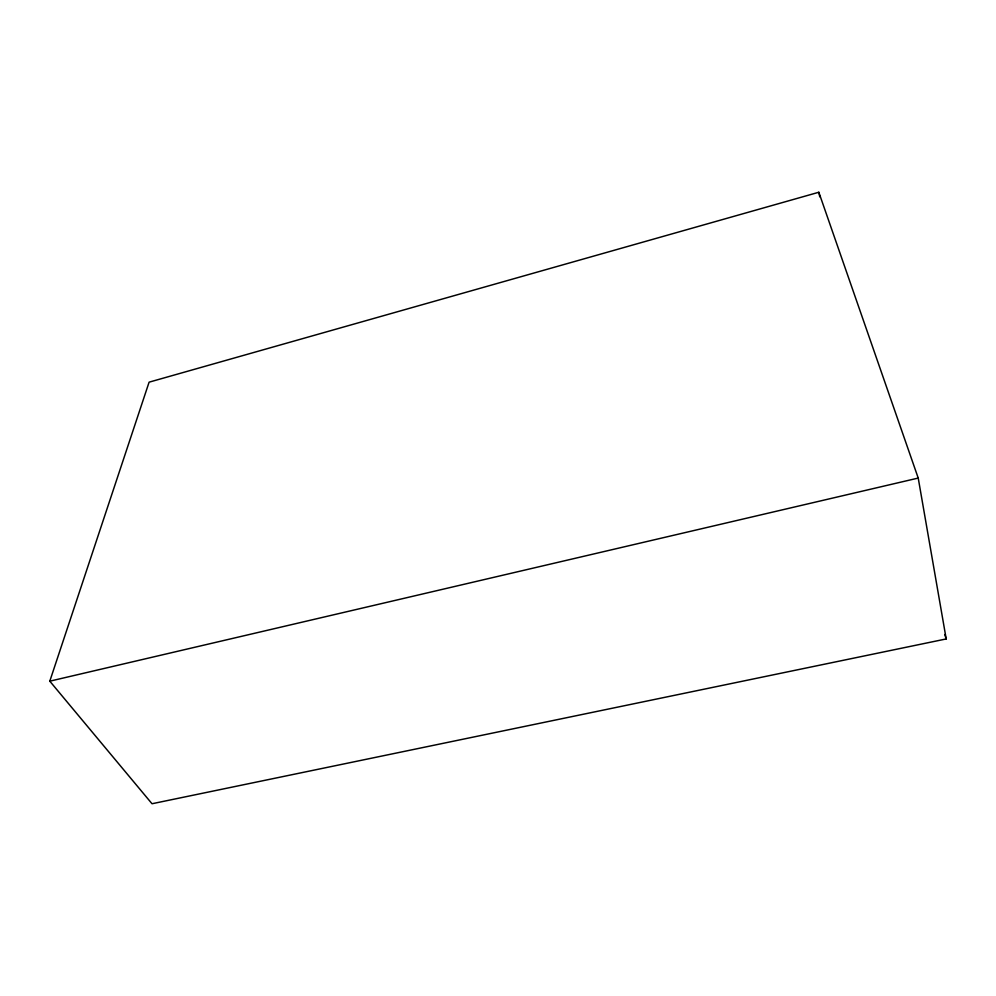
<?xml version="1.0" encoding="UTF-8"?>
<svg xmlns="http://www.w3.org/2000/svg" width="996" height="996" viewBox="0 0 996 996"><rect width="100%" height="100%" fill="white"/><g stroke="black" fill="none" stroke-linecap="round" stroke-linejoin="round"><path stroke-width="1.49" d="M49.8 681.177L149.101 382.165L818.824 192.253L918.225 478.068L946.2 638.946L152.014 803.747L49.8 681.177L918.225 478.068M944.756 634.527L946.2 638.946M818.824 192.253L819.745 196.822"/></g></svg>
